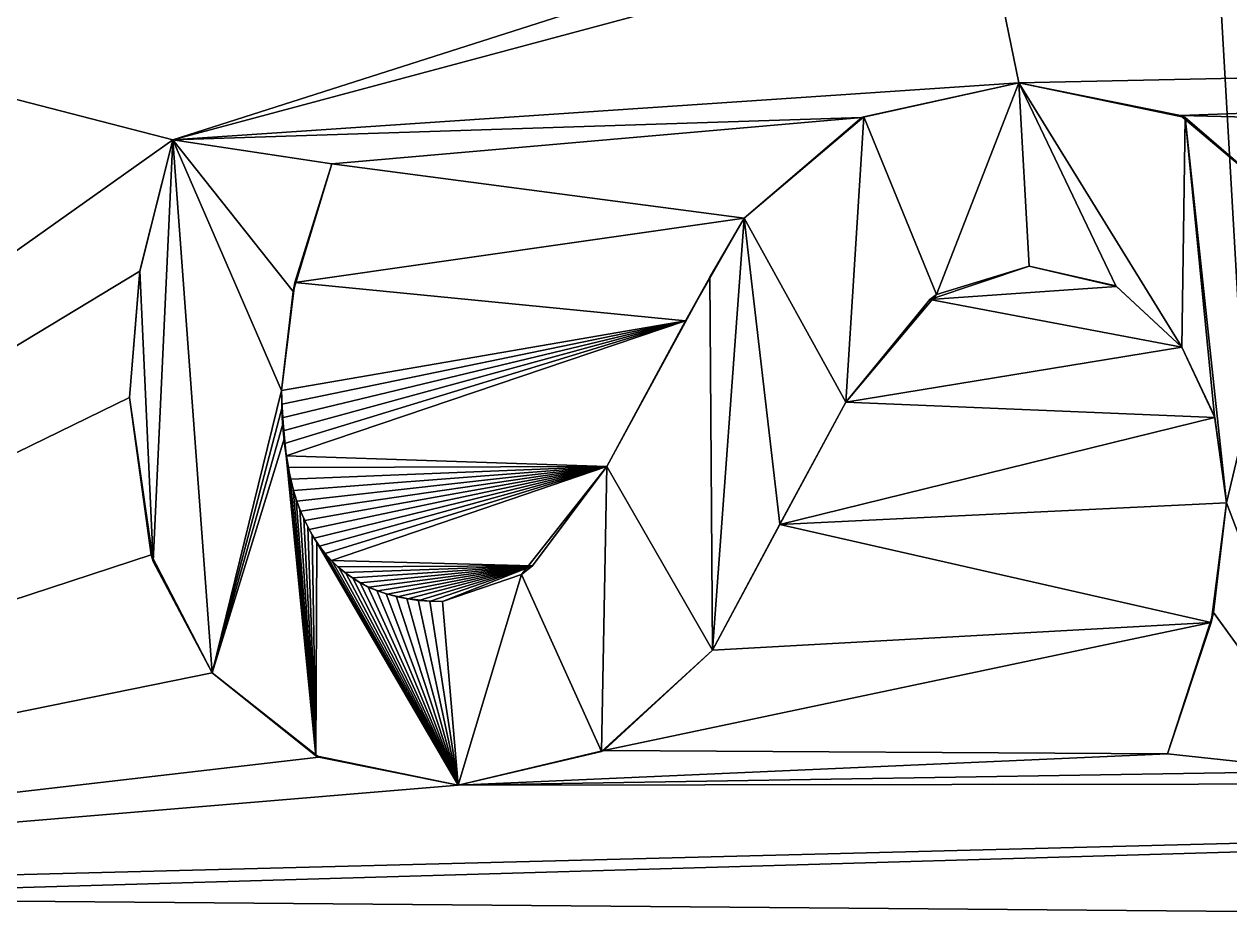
# Model space of a CAD drawing. Header units: millimetres. Extents: x -228 to 228, y -204 to 237.
# Drawn here: x -31.412 to -30.064, y 20.554 to 21.55 of the extents above; entities that cross this region are included whole.
import ezdxf

# ---------------------------------------------------------------- set-up
doc = ezdxf.new("R2010")
doc.units = ezdxf.units.MM
doc.header["$LTSCALE"] = 127.314815
for name, color, linetype in [('4337', 7, 'CONTINUOUS'), ('4338', 7, 'CONTINUOUS'), ('4640', 7, 'CONTINUOUS'), ('4646', 7, 'CONTINUOUS'), ('4717', 7, 'CONTINUOUS'), ('4718', 7, 'CONTINUOUS'), ('4719', 7, 'CONTINUOUS'), ('4720', 7, 'CONTINUOUS'), ('4721', 7, 'CONTINUOUS'), ('4722', 7, 'CONTINUOUS'), ('4723', 7, 'CONTINUOUS'), ('4724', 7, 'CONTINUOUS'), ('4725', 7, 'CONTINUOUS'), ('4726', 7, 'CONTINUOUS'), ('4729', 7, 'CONTINUOUS'), ('4730', 7, 'CONTINUOUS'), ('4731', 7, 'CONTINUOUS'), ('4732', 7, 'CONTINUOUS'), ('4733', 7, 'CONTINUOUS'), ('4734', 7, 'CONTINUOUS'), ('4735', 7, 'CONTINUOUS')]:
    doc.layers.add(name, color=color, linetype=linetype)

msp = doc.modelspace()

# ---------------------------------------------------------------- linework, layer by layer
at = {"layer": '4337', "color": 6, "linetype": 'Continuous'}
for points in [[(-30.5255, 29.5033, 1038.99), (-29.3001, 38.5788, 1038.99), (-29, 2.7124, 1038.99), (-30.5255, 29.5033, 1038.99)], [(-32.5562, 27.9678, 1038.99), (-30.5255, 29.5033, 1038.99), (-44.663, 2.7124, 1038.99), (-32.5562, 27.9678, 1038.99)], [(-44.663, 2.7124, 1038.99), (-30.5255, 29.5033, 1038.99), (-29, 2.7124, 1038.99), (-44.663, 2.7124, 1038.99)]]:
    msp.add_3dface(points, dxfattribs=at)
at = {"layer": '4338', "color": 6, "linetype": 'Continuous'}
for points in [[(-30.3365, 21.6641, 1040.99), (-27.3407, 21.5475, 1040.99), (-26.8524, 21.7725, 1040.99), (-30.3365, 21.6641, 1040.99)], [(-32.4407, 21.7294, 1040.99), (-32.4407, 20.5725, 1040.99), (-31.2455, 21.4204, 1040.99), (-32.4407, 21.7294, 1040.99)], [(-32.4407, 21.7294, 1040.99), (-31.2455, 21.4204, 1040.99), (-30.4835, 21.6641, 1040.99), (-32.4407, 21.7294, 1040.99)], [(-31.2455, 21.4204, 1040.99), (-30.2998, 21.4842, 1040.99), (-30.3365, 21.6641, 1040.99), (-31.2455, 21.4204, 1040.99)], [(-30.4835, 21.6641, 1040.99), (-31.2455, 21.4204, 1040.99), (-30.3365, 21.6641, 1040.99), (-30.4835, 21.6641, 1040.99)], [(-30.3365, 21.6641, 1040.99), (-30.2998, 21.4842, 1040.99), (-27.3407, 21.5475, 1040.99), (-30.3365, 21.6641, 1040.99)], [(-30.2998, 21.4842, 1040.99), (-30.119, 21.4476, 1040.99), (-27.3407, 21.5475, 1040.99), (-30.2998, 21.4842, 1040.99)], [(-27.3407, 21.5475, 1040.99), (-30.119, 21.4476, 1040.99), (-27.3407, 21.3788, 1040.99), (-27.3407, 21.5475, 1040.99)], [(-30.2998, 21.4842, 1040.99), (-31.2455, 21.4204, 1040.99), (-30.4751, 21.4451, 1040.99), (-30.2998, 21.4842, 1040.99)], [(-30.4751, 21.4451, 1040.99), (-31.2455, 21.4204, 1040.99), (-31.0676, 21.3933, 1040.99), (-30.4751, 21.4451, 1040.99)], [(-30.6066, 21.3329, 1040.99), (-30.4751, 21.4451, 1040.99), (-31.0676, 21.3933, 1040.99), (-30.6066, 21.3329, 1040.99)], [(-30.119, 21.4476, 1040.99), (-29.9906, 21.339, 1040.99), (-27.3407, 21.3788, 1040.99), (-30.119, 21.4476, 1040.99)], [(-31.2455, 21.4204, 1040.99), (-32.4407, 20.5725, 1040.99), (-31.2823, 21.2734, 1040.99), (-31.2455, 21.4204, 1040.99)], [(-31.1088, 21.2608, 1040.99), (-30.6066, 21.3329, 1040.99), (-31.0676, 21.3933, 1040.99), (-31.1088, 21.2608, 1040.99)], [(-30.6722, 21.2179, 1040.99), (-30.6066, 21.3329, 1040.99), (-31.1088, 21.2608, 1040.99), (-30.6722, 21.2179, 1040.99)], [(-31.2823, 21.2734, 1040.99), (-32.4407, 20.5725, 1040.99), (-31.2939, 21.1322, 1040.99), (-31.2823, 21.2734, 1040.99)], [(-30.2882, 21.2792, 1040.99), (-30.3994, 21.2419, 1040.99), (-30.1905, 21.2563, 1040.99), (-30.2882, 21.2792, 1040.99)], [(-31.1237, 21.14, 1040.99), (-30.6722, 21.2179, 1040.99), (-31.1088, 21.2608, 1040.99), (-31.1237, 21.14, 1040.99)], [(-30.1905, 21.2563, 1040.99), (-30.3994, 21.2419, 1040.99), (-30.1177, 21.1885, 1040.99), (-30.1905, 21.2563, 1040.99)], [(-30.3994, 21.2419, 1040.99), (-30.493, 21.1272, 1040.99), (-30.1177, 21.1885, 1040.99), (-30.3994, 21.2419, 1040.99)], [(-31.1236, 21.1246, 1040.99), (-30.6722, 21.2179, 1040.99), (-31.1237, 21.14, 1040.99), (-31.1236, 21.1246, 1040.99)], [(-31.123, 21.1096, 1040.99), (-30.6722, 21.2179, 1040.99), (-31.1236, 21.1246, 1040.99), (-31.123, 21.1096, 1040.99)], [(-31.122, 21.095, 1040.99), (-30.6722, 21.2179, 1040.99), (-31.123, 21.1096, 1040.99), (-31.122, 21.095, 1040.99)], [(-31.1205, 21.0809, 1040.99), (-30.6722, 21.2179, 1040.99), (-31.122, 21.095, 1040.99), (-31.1205, 21.0809, 1040.99)], [(-31.1186, 21.0672, 1040.99), (-30.6722, 21.2179, 1040.99), (-31.1205, 21.0809, 1040.99), (-31.1186, 21.0672, 1040.99)], [(-30.7603, 21.055, 1040.99), (-30.6722, 21.2179, 1040.99), (-31.1186, 21.0672, 1040.99), (-30.7603, 21.055, 1040.99)], [(-30.1177, 21.1885, 1040.99), (-30.493, 21.1272, 1040.99), (-30.0805, 21.1099, 1040.99), (-30.1177, 21.1885, 1040.99)], [(-31.2939, 21.1322, 1040.99), (-32.4407, 20.5725, 1040.99), (-31.2696, 20.9562, 1040.99), (-31.2939, 21.1322, 1040.99)], [(-30.493, 21.1272, 1040.99), (-30.567, 20.9902, 1040.99), (-30.0805, 21.1099, 1040.99), (-30.493, 21.1272, 1040.99)], [(-30.0805, 21.1099, 1040.99), (-30.567, 20.9902, 1040.99), (-30.0677, 21.0143, 1040.99), (-30.0805, 21.1099, 1040.99)], [(-31.1163, 21.0538, 1040.99), (-30.7603, 21.055, 1040.99), (-31.1186, 21.0672, 1040.99), (-31.1163, 21.0538, 1040.99)], [(-31.1136, 21.0409, 1040.99), (-30.7603, 21.055, 1040.99), (-31.1163, 21.0538, 1040.99), (-31.1136, 21.0409, 1040.99)], [(-31.1103, 21.0284, 1040.99), (-30.7603, 21.055, 1040.99), (-31.1136, 21.0409, 1040.99), (-31.1103, 21.0284, 1040.99)], [(-31.1067, 21.0165, 1040.99), (-30.7603, 21.055, 1040.99), (-31.1103, 21.0284, 1040.99), (-31.1067, 21.0165, 1040.99)], [(-31.1025, 21.0053, 1040.99), (-30.7603, 21.055, 1040.99), (-31.1067, 21.0165, 1040.99), (-31.1025, 21.0053, 1040.99)], [(-31.0979, 20.9946, 1040.99), (-30.7603, 21.055, 1040.99), (-31.1025, 21.0053, 1040.99), (-31.0979, 20.9946, 1040.99)], [(-31.0929, 20.9845, 1040.99), (-30.7603, 21.055, 1040.99), (-31.0979, 20.9946, 1040.99), (-31.0929, 20.9845, 1040.99)], [(-31.0873, 20.975, 1040.99), (-30.7603, 21.055, 1040.99), (-31.0929, 20.9845, 1040.99), (-31.0873, 20.975, 1040.99)], [(-31.0814, 20.9661, 1040.99), (-30.7603, 21.055, 1040.99), (-31.0873, 20.975, 1040.99), (-31.0814, 20.9661, 1040.99)], [(-31.075, 20.9578, 1040.99), (-30.7603, 21.055, 1040.99), (-31.0814, 20.9661, 1040.99), (-31.075, 20.9578, 1040.99)], [(-31.0681, 20.9501, 1040.99), (-30.7603, 21.055, 1040.99), (-31.075, 20.9578, 1040.99), (-31.0681, 20.9501, 1040.99)], [(-30.8435, 20.944, 1040.99), (-30.7603, 21.055, 1040.99), (-31.0681, 20.9501, 1040.99), (-30.8435, 20.944, 1040.99)], [(-30.0677, 21.0143, 1040.99), (-30.567, 20.9902, 1040.99), (-30.0846, 20.8806, 1040.99), (-30.0677, 21.0143, 1040.99)], [(-30.567, 20.9902, 1040.99), (-30.6421, 20.8499, 1040.99), (-30.0846, 20.8806, 1040.99), (-30.567, 20.9902, 1040.99)], [(-31.2696, 20.9562, 1040.99), (-32.4407, 20.5725, 1040.99), (-31.2012, 20.8246, 1040.99), (-31.2696, 20.9562, 1040.99)], [(-31.0608, 20.943, 1040.99), (-30.8435, 20.944, 1040.99), (-31.0681, 20.9501, 1040.99), (-31.0608, 20.943, 1040.99)], [(-31.053, 20.9365, 1040.99), (-30.8435, 20.944, 1040.99), (-31.0608, 20.943, 1040.99), (-31.053, 20.9365, 1040.99)], [(-31.0446, 20.9305, 1040.99), (-30.8435, 20.944, 1040.99), (-31.053, 20.9365, 1040.99), (-31.0446, 20.9305, 1040.99)], [(-31.0356, 20.9251, 1040.99), (-30.8435, 20.944, 1040.99), (-31.0446, 20.9305, 1040.99), (-31.0356, 20.9251, 1040.99)], [(-31.0261, 20.9202, 1040.99), (-30.8435, 20.944, 1040.99), (-31.0356, 20.9251, 1040.99), (-31.0261, 20.9202, 1040.99)], [(-31.0161, 20.916, 1040.99), (-30.8435, 20.944, 1040.99), (-31.0261, 20.9202, 1040.99), (-31.0161, 20.916, 1040.99)], [(-31.0055, 20.9123, 1040.99), (-30.8435, 20.944, 1040.99), (-31.0161, 20.916, 1040.99), (-31.0055, 20.9123, 1040.99)], [(-30.9943, 20.9094, 1040.99), (-30.8435, 20.944, 1040.99), (-31.0055, 20.9123, 1040.99), (-30.9943, 20.9094, 1040.99)], [(-30.9825, 20.9071, 1040.99), (-30.8435, 20.944, 1040.99), (-30.9943, 20.9094, 1040.99), (-30.9825, 20.9071, 1040.99)], [(-30.9702, 20.9054, 1040.99), (-30.8435, 20.944, 1040.99), (-30.9825, 20.9071, 1040.99), (-30.9702, 20.9054, 1040.99)], [(-30.9573, 20.9044, 1040.99), (-30.8435, 20.944, 1040.99), (-30.9702, 20.9054, 1040.99), (-30.9573, 20.9044, 1040.99)], [(-30.9438, 20.904, 1040.99), (-30.8435, 20.944, 1040.99), (-30.9573, 20.9044, 1040.99), (-30.9438, 20.904, 1040.99)], [(-30.6421, 20.8499, 1040.99), (-30.7636, 20.7377, 1040.99), (-30.0846, 20.8806, 1040.99), (-30.6421, 20.8499, 1040.99)], [(-30.0846, 20.8806, 1040.99), (-30.7636, 20.7377, 1040.99), (-30.1334, 20.7338, 1040.99), (-30.0846, 20.8806, 1040.99)], [(-31.2012, 20.8246, 1040.99), (-32.4407, 20.5725, 1040.99), (-31.0821, 20.73, 1040.99), (-31.2012, 20.8246, 1040.99)], [(-31.0821, 20.73, 1040.99), (-32.4407, 20.5725, 1040.99), (-30.9264, 20.699, 1040.99), (-31.0821, 20.73, 1040.99)], [(-30.7636, 20.7377, 1040.99), (-30.9264, 20.699, 1040.99), (-30.1334, 20.7338, 1040.99), (-30.7636, 20.7377, 1040.99)], [(-30.1334, 20.7338, 1040.99), (-30.9264, 20.699, 1040.99), (-29.9536, 20.7145, 1040.99), (-30.1334, 20.7338, 1040.99)], [(-29.9536, 20.7145, 1040.99), (-30.9264, 20.699, 1040.99), (-27.3407, 20.7038, 1040.99), (-29.9536, 20.7145, 1040.99)], [(-32.4407, 20.5725, 1040.99), (-31.8207, 20.5725, 1040.99), (-27.3407, 20.7038, 1040.99), (-32.4407, 20.5725, 1040.99)], [(-30.9264, 20.699, 1040.99), (-32.4407, 20.5725, 1040.99), (-27.3407, 20.7038, 1040.99), (-30.9264, 20.699, 1040.99)], [(-31.8207, 20.5725, 1040.99), (-27.3407, 20.535, 1040.99), (-27.3407, 20.7038, 1040.99), (-31.8207, 20.5725, 1040.99)], [(-31.8207, 20.5725, 1040.99), (-32.6905, 20.0689, 1040.99), (-31.0061, 20.4194, 1040.99), (-31.8207, 20.5725, 1040.99)], [(-30.2804, 20.4611, 1040.99), (-31.8207, 20.5725, 1040.99), (-30.9569, 20.4253, 1040.99), (-30.2804, 20.4611, 1040.99)], [(-31.8207, 20.5725, 1040.99), (-30.2804, 20.4611, 1040.99), (-27.3407, 20.535, 1040.99), (-31.8207, 20.5725, 1040.99)], [(-30.9569, 20.4253, 1040.99), (-31.8207, 20.5725, 1040.99), (-30.9822, 20.423, 1040.99), (-30.9569, 20.4253, 1040.99)], [(-30.9822, 20.423, 1040.99), (-31.8207, 20.5725, 1040.99), (-31.0061, 20.4194, 1040.99), (-30.9822, 20.423, 1040.99)]]:
    msp.add_3dface(points, dxfattribs=at)
at = {"layer": '4640', "color": 6, "linetype": 'Continuous'}
for points in [[(-25.814, 23.5727, 1050.49), (-30.6636, 28.6466, 1045.5393), (-20.7914, 18.1245, 1048.0645), (-25.814, 23.5727, 1050.49)], [(-30.6636, 28.6466, 1045.5393), (-26.1343, 23.6756, 1041.09), (-20.7914, 18.1245, 1048.0645), (-30.6636, 28.6466, 1045.5393)]]:
    msp.add_3dface(points, dxfattribs=at)
at = {"layer": '4646', "color": 6, "linetype": 'Continuous'}
for points in [[(-30.2998, 21.4842, 1041.09), (-30.473, 21.4461, 1041.09), (-30.3917, 21.2473, 1041.09), (-30.2998, 21.4842, 1041.09)], [(-30.2882, 21.2792, 1041.09), (-30.2998, 21.4842, 1041.09), (-30.3917, 21.2473, 1041.09), (-30.2882, 21.2792, 1041.09)], [(-30.1137, 21.4451, 1041.09), (-30.2998, 21.4842, 1041.09), (-30.1177, 21.1885, 1041.09), (-30.1137, 21.4451, 1041.09)], [(-30.1177, 21.1885, 1041.09), (-30.2998, 21.4842, 1041.09), (-30.1913, 21.2569, 1041.09), (-30.1177, 21.1885, 1041.09)], [(-30.1913, 21.2569, 1041.09), (-30.2998, 21.4842, 1041.09), (-30.2882, 21.2792, 1041.09), (-30.1913, 21.2569, 1041.09)], [(-30.473, 21.4461, 1041.09), (-30.6066, 21.3329, 1041.09), (-30.493, 21.1272, 1041.09), (-30.473, 21.4461, 1041.09)], [(-30.3917, 21.2473, 1041.09), (-30.473, 21.4461, 1041.09), (-30.493, 21.1272, 1041.09), (-30.3917, 21.2473, 1041.09)], [(-30.0809, 21.1113, 1041.09), (-30.1137, 21.4451, 1041.09), (-30.1177, 21.1885, 1041.09), (-30.0809, 21.1113, 1041.09)], [(-29.9906, 21.339, 1041.09), (-30.1137, 21.4451, 1041.09), (-30.0677, 21.0143, 1041.09), (-29.9906, 21.339, 1041.09)], [(-30.0677, 21.0143, 1041.09), (-30.1137, 21.4451, 1041.09), (-30.0809, 21.1113, 1041.09), (-30.0677, 21.0143, 1041.09)], [(-31.2674, 20.9488, 1041.09), (-31.2455, 21.4204, 1041.09), (-31.2823, 21.2737, 1041.09), (-31.2674, 20.9488, 1041.09)], [(-31.2012, 20.8246, 1041.09), (-31.2455, 21.4204, 1041.09), (-31.2674, 20.9488, 1041.09), (-31.2012, 20.8246, 1041.09)], [(-31.0676, 21.3933, 1041.09), (-31.2455, 21.4204, 1041.09), (-31.111, 21.2509, 1041.09), (-31.0676, 21.3933, 1041.09)], [(-31.111, 21.2509, 1041.09), (-31.2455, 21.4204, 1041.09), (-31.1237, 21.14, 1041.09), (-31.111, 21.2509, 1041.09)], [(-31.1237, 21.14, 1041.09), (-31.2455, 21.4204, 1041.09), (-31.2012, 20.8246, 1041.09), (-31.1237, 21.14, 1041.09)], [(-29.9536, 20.7145, 1041.09), (-29.9906, 21.339, 1041.09), (-30.0677, 21.0143, 1041.09), (-29.9536, 20.7145, 1041.09)], [(-30.6066, 21.3329, 1041.09), (-30.6453, 21.2666, 1041.09), (-30.6421, 20.8499, 1041.09), (-30.6066, 21.3329, 1041.09)], [(-30.5668, 20.9905, 1041.09), (-30.6066, 21.3329, 1041.09), (-30.6421, 20.8499, 1041.09), (-30.5668, 20.9905, 1041.09)], [(-30.493, 21.1272, 1041.09), (-30.6066, 21.3329, 1041.09), (-30.5668, 20.9905, 1041.09), (-30.493, 21.1272, 1041.09)], [(-31.2939, 21.1322, 1041.09), (-31.2674, 20.9488, 1041.09), (-31.2823, 21.2737, 1041.09), (-31.2939, 21.1322, 1041.09)], [(-30.6453, 21.2666, 1041.09), (-30.7603, 21.055, 1041.09), (-30.6421, 20.8499, 1041.09), (-30.6453, 21.2666, 1041.09)], [(-31.1231, 21.1214, 1041.09), (-31.1237, 21.14, 1041.09), (-31.2012, 20.8246, 1041.09), (-31.1231, 21.1214, 1041.09)], [(-31.1221, 21.1038, 1041.09), (-31.1231, 21.1214, 1041.09), (-31.2012, 20.8246, 1041.09), (-31.1221, 21.1038, 1041.09)], [(-31.1207, 21.087, 1041.09), (-31.1221, 21.1038, 1041.09), (-31.2012, 20.8246, 1041.09), (-31.1207, 21.087, 1041.09)], [(-31.0856, 20.7316, 1041.09), (-31.1207, 21.087, 1041.09), (-31.2012, 20.8246, 1041.09), (-31.0856, 20.7316, 1041.09)], [(-31.1189, 21.0713, 1041.09), (-31.1207, 21.087, 1041.09), (-31.0856, 20.7316, 1041.09), (-31.1189, 21.0713, 1041.09)], [(-31.1166, 21.0564, 1041.09), (-31.1189, 21.0713, 1041.09), (-31.0856, 20.7316, 1041.09), (-31.1166, 21.0564, 1041.09)], [(-31.114, 21.0425, 1041.09), (-31.1166, 21.0564, 1041.09), (-31.0856, 20.7316, 1041.09), (-31.114, 21.0425, 1041.09)], [(-30.7603, 21.055, 1041.09), (-30.8557, 20.9344, 1041.09), (-30.7662, 20.7363, 1041.09), (-30.7603, 21.055, 1041.09)], [(-30.6421, 20.8499, 1041.09), (-30.7603, 21.055, 1041.09), (-30.7662, 20.7363, 1041.09), (-30.6421, 20.8499, 1041.09)], [(-31.1109, 21.0296, 1041.09), (-31.114, 21.0425, 1041.09), (-31.0856, 20.7316, 1041.09), (-31.1109, 21.0296, 1041.09)], [(-31.1073, 21.0178, 1041.09), (-31.1109, 21.0296, 1041.09), (-31.0856, 20.7316, 1041.09), (-31.1073, 21.0178, 1041.09)], [(-31.1033, 21.007, 1041.09), (-31.1073, 21.0178, 1041.09), (-31.0856, 20.7316, 1041.09), (-31.1033, 21.007, 1041.09)], [(-30.082, 20.8918, 1041.09), (-29.9536, 20.7145, 1041.09), (-30.0677, 21.0143, 1041.09), (-30.082, 20.8918, 1041.09)], [(-31.099, 20.9969, 1041.09), (-31.1033, 21.007, 1041.09), (-31.0856, 20.7316, 1041.09), (-31.099, 20.9969, 1041.09)], [(-31.0943, 20.9875, 1041.09), (-31.099, 20.9969, 1041.09), (-31.0856, 20.7316, 1041.09), (-31.0943, 20.9875, 1041.09)], [(-31.0895, 20.9786, 1041.09), (-31.0943, 20.9875, 1041.09), (-31.0856, 20.7316, 1041.09), (-31.0895, 20.9786, 1041.09)], [(-31.0845, 20.9703, 1041.09), (-31.0895, 20.9786, 1041.09), (-31.0856, 20.7316, 1041.09), (-31.0845, 20.9703, 1041.09)], [(-30.9264, 20.699, 1041.09), (-31.0845, 20.9703, 1041.09), (-31.0856, 20.7316, 1041.09), (-30.9264, 20.699, 1041.09)], [(-31.0792, 20.9628, 1041.09), (-31.0845, 20.9703, 1041.09), (-30.9264, 20.699, 1041.09), (-31.0792, 20.9628, 1041.09)], [(-31.0737, 20.956, 1041.09), (-31.0792, 20.9628, 1041.09), (-30.9264, 20.699, 1041.09), (-31.0737, 20.956, 1041.09)], [(-31.0669, 20.9487, 1041.09), (-31.0737, 20.956, 1041.09), (-30.9264, 20.699, 1041.09), (-31.0669, 20.9487, 1041.09)], [(-31.0597, 20.9421, 1041.09), (-31.0669, 20.9487, 1041.09), (-30.9264, 20.699, 1041.09), (-31.0597, 20.9421, 1041.09)], [(-31.0521, 20.9358, 1041.09), (-31.0597, 20.9421, 1041.09), (-30.9264, 20.699, 1041.09), (-31.0521, 20.9358, 1041.09)], [(-31.0441, 20.9301, 1041.09), (-31.0521, 20.9358, 1041.09), (-30.9264, 20.699, 1041.09), (-31.0441, 20.9301, 1041.09)], [(-31.0358, 20.9249, 1041.09), (-31.0441, 20.9301, 1041.09), (-30.9264, 20.699, 1041.09), (-31.0358, 20.9249, 1041.09)], [(-30.8557, 20.9344, 1041.09), (-30.9438, 20.904, 1041.09), (-30.9264, 20.699, 1041.09), (-30.8557, 20.9344, 1041.09)], [(-30.7662, 20.7363, 1041.09), (-30.8557, 20.9344, 1041.09), (-30.9264, 20.699, 1041.09), (-30.7662, 20.7363, 1041.09)], [(-31.027, 20.9203, 1041.09), (-31.0358, 20.9249, 1041.09), (-30.9264, 20.699, 1041.09), (-31.027, 20.9203, 1041.09)], [(-31.0174, 20.9163, 1041.09), (-31.027, 20.9203, 1041.09), (-30.9264, 20.699, 1041.09), (-31.0174, 20.9163, 1041.09)], [(-31.007, 20.9129, 1041.09), (-31.0174, 20.9163, 1041.09), (-30.9264, 20.699, 1041.09), (-31.007, 20.9129, 1041.09)], [(-30.9958, 20.91, 1041.09), (-31.007, 20.9129, 1041.09), (-30.9264, 20.699, 1041.09), (-30.9958, 20.91, 1041.09)], [(-30.9839, 20.9076, 1041.09), (-30.9958, 20.91, 1041.09), (-30.9264, 20.699, 1041.09), (-30.9839, 20.9076, 1041.09)], [(-30.9712, 20.9059, 1041.09), (-30.9839, 20.9076, 1041.09), (-30.9264, 20.699, 1041.09), (-30.9712, 20.9059, 1041.09)], [(-30.9579, 20.9047, 1041.09), (-30.9712, 20.9059, 1041.09), (-30.9264, 20.699, 1041.09), (-30.9579, 20.9047, 1041.09)], [(-30.9438, 20.904, 1041.09), (-30.9579, 20.9047, 1041.09), (-30.9264, 20.699, 1041.09), (-30.9438, 20.904, 1041.09)], [(-30.1334, 20.7338, 1041.09), (-29.9536, 20.7145, 1041.09), (-30.082, 20.8918, 1041.09), (-30.1334, 20.7338, 1041.09)]]:
    msp.add_3dface(points, dxfattribs=at)
at = {"layer": '4717', "color": 6, "linetype": 'Continuous'}
for points in [[(-31.2455, 21.4204, 1040.99), (-31.2823, 21.2734, 1040.99), (-31.2455, 21.4204, 1041.09), (-31.2455, 21.4204, 1040.99)], [(-31.2455, 21.4204, 1041.09), (-31.2823, 21.2734, 1040.99), (-31.2823, 21.2737, 1041.09), (-31.2455, 21.4204, 1041.09)], [(-31.2823, 21.2734, 1040.99), (-31.2939, 21.1322, 1040.99), (-31.2823, 21.2737, 1041.09), (-31.2823, 21.2734, 1040.99)], [(-31.2939, 21.1322, 1040.99), (-31.2939, 21.1322, 1041.09), (-31.2823, 21.2737, 1041.09), (-31.2939, 21.1322, 1040.99)]]:
    msp.add_3dface(points, dxfattribs=at)
at = {"layer": '4718', "color": 6, "linetype": 'Continuous'}
for points in [[(-31.2939, 21.1322, 1040.99), (-31.2696, 20.9562, 1040.99), (-31.2939, 21.1322, 1041.09), (-31.2939, 21.1322, 1040.99)], [(-31.2696, 20.9562, 1040.99), (-31.2674, 20.9488, 1041.09), (-31.2939, 21.1322, 1041.09), (-31.2696, 20.9562, 1040.99)], [(-31.2696, 20.9562, 1040.99), (-31.2012, 20.8246, 1040.99), (-31.2674, 20.9488, 1041.09), (-31.2696, 20.9562, 1040.99)], [(-31.2012, 20.8246, 1040.99), (-31.2012, 20.8246, 1041.09), (-31.2674, 20.9488, 1041.09), (-31.2012, 20.8246, 1040.99)]]:
    msp.add_3dface(points, dxfattribs=at)
at = {"layer": '4719', "color": 6, "linetype": 'Continuous'}
for points in [[(-31.2012, 20.8246, 1040.99), (-31.0821, 20.73, 1040.99), (-31.2012, 20.8246, 1041.09), (-31.2012, 20.8246, 1040.99)], [(-31.0821, 20.73, 1040.99), (-31.0856, 20.7316, 1041.09), (-31.2012, 20.8246, 1041.09), (-31.0821, 20.73, 1040.99)], [(-31.0821, 20.73, 1040.99), (-30.9264, 20.699, 1040.99), (-31.0856, 20.7316, 1041.09), (-31.0821, 20.73, 1040.99)], [(-30.9264, 20.699, 1040.99), (-30.9264, 20.699, 1041.09), (-31.0856, 20.7316, 1041.09), (-30.9264, 20.699, 1040.99)]]:
    msp.add_3dface(points, dxfattribs=at)
at = {"layer": '4720', "color": 6, "linetype": 'Continuous'}
for points in [[(-30.7636, 20.7377, 1040.99), (-30.6421, 20.8499, 1040.99), (-30.7662, 20.7363, 1041.09), (-30.7636, 20.7377, 1040.99)], [(-30.6421, 20.8499, 1040.99), (-30.6421, 20.8499, 1041.09), (-30.7662, 20.7363, 1041.09), (-30.6421, 20.8499, 1040.99)], [(-30.9264, 20.699, 1040.99), (-30.7636, 20.7377, 1040.99), (-30.9264, 20.699, 1041.09), (-30.9264, 20.699, 1040.99)], [(-30.7636, 20.7377, 1040.99), (-30.7662, 20.7363, 1041.09), (-30.9264, 20.699, 1041.09), (-30.7636, 20.7377, 1040.99)]]:
    msp.add_3dface(points, dxfattribs=at)
at = {"layer": '4721', "color": 6, "linetype": 'Continuous'}
for points in [[(-30.567, 20.9902, 1040.99), (-30.493, 21.1272, 1040.99), (-30.5668, 20.9905, 1041.09), (-30.567, 20.9902, 1040.99)], [(-30.493, 21.1272, 1040.99), (-30.493, 21.1272, 1041.09), (-30.5668, 20.9905, 1041.09), (-30.493, 21.1272, 1040.99)], [(-30.567, 20.9902, 1040.99), (-30.5668, 20.9905, 1041.09), (-30.6421, 20.8499, 1041.09), (-30.567, 20.9902, 1040.99)], [(-30.6421, 20.8499, 1040.99), (-30.567, 20.9902, 1040.99), (-30.6421, 20.8499, 1041.09), (-30.6421, 20.8499, 1040.99)]]:
    msp.add_3dface(points, dxfattribs=at)
at = {"layer": '4722', "color": 6, "linetype": 'Continuous'}
for points in [[(-30.3994, 21.2419, 1040.99), (-30.2882, 21.2792, 1040.99), (-30.3917, 21.2473, 1041.09), (-30.3994, 21.2419, 1040.99)], [(-30.2882, 21.2792, 1040.99), (-30.2882, 21.2792, 1041.09), (-30.3917, 21.2473, 1041.09), (-30.2882, 21.2792, 1040.99)], [(-30.3994, 21.2419, 1040.99), (-30.3917, 21.2473, 1041.09), (-30.493, 21.1272, 1041.09), (-30.3994, 21.2419, 1040.99)], [(-30.493, 21.1272, 1040.99), (-30.3994, 21.2419, 1040.99), (-30.493, 21.1272, 1041.09), (-30.493, 21.1272, 1040.99)]]:
    msp.add_3dface(points, dxfattribs=at)
at = {"layer": '4723', "color": 6, "linetype": 'Continuous'}
for points in [[(-30.2882, 21.2792, 1040.99), (-30.1905, 21.2563, 1040.99), (-30.2882, 21.2792, 1041.09), (-30.2882, 21.2792, 1040.99)], [(-30.1905, 21.2563, 1040.99), (-30.1913, 21.2569, 1041.09), (-30.2882, 21.2792, 1041.09), (-30.1905, 21.2563, 1040.99)], [(-30.1905, 21.2563, 1040.99), (-30.1177, 21.1885, 1040.99), (-30.1913, 21.2569, 1041.09), (-30.1905, 21.2563, 1040.99)], [(-30.1177, 21.1885, 1040.99), (-30.1177, 21.1885, 1041.09), (-30.1913, 21.2569, 1041.09), (-30.1177, 21.1885, 1040.99)]]:
    msp.add_3dface(points, dxfattribs=at)
at = {"layer": '4724', "color": 6, "linetype": 'Continuous'}
for points in [[(-30.1177, 21.1885, 1040.99), (-30.0805, 21.1099, 1040.99), (-30.1177, 21.1885, 1041.09), (-30.1177, 21.1885, 1040.99)], [(-30.0805, 21.1099, 1040.99), (-30.0809, 21.1113, 1041.09), (-30.1177, 21.1885, 1041.09), (-30.0805, 21.1099, 1040.99)], [(-30.0805, 21.1099, 1040.99), (-30.0677, 21.0143, 1040.99), (-30.0809, 21.1113, 1041.09), (-30.0805, 21.1099, 1040.99)], [(-30.0677, 21.0143, 1040.99), (-30.0677, 21.0143, 1041.09), (-30.0809, 21.1113, 1041.09), (-30.0677, 21.0143, 1040.99)]]:
    msp.add_3dface(points, dxfattribs=at)
at = {"layer": '4725', "color": 6, "linetype": 'Continuous'}
for points in [[(-30.0677, 21.0143, 1040.99), (-30.0846, 20.8806, 1040.99), (-30.0677, 21.0143, 1041.09), (-30.0677, 21.0143, 1040.99)], [(-30.0846, 20.8806, 1040.99), (-30.082, 20.8918, 1041.09), (-30.0677, 21.0143, 1041.09), (-30.0846, 20.8806, 1040.99)], [(-30.0846, 20.8806, 1040.99), (-30.1334, 20.7338, 1040.99), (-30.082, 20.8918, 1041.09), (-30.0846, 20.8806, 1040.99)], [(-30.1334, 20.7338, 1040.99), (-30.1334, 20.7338, 1041.09), (-30.082, 20.8918, 1041.09), (-30.1334, 20.7338, 1040.99)]]:
    msp.add_3dface(points, dxfattribs=at)
at = {"layer": '4726', "color": 6, "linetype": 'Continuous'}
for points in [[(-30.1334, 20.7338, 1040.99), (-29.9536, 20.7145, 1040.99), (-30.1334, 20.7338, 1041.09), (-30.1334, 20.7338, 1040.99)], [(-29.9536, 20.7145, 1040.99), (-29.9536, 20.7145, 1041.09), (-30.1334, 20.7338, 1041.09), (-29.9536, 20.7145, 1040.99)]]:
    msp.add_3dface(points, dxfattribs=at)
at = {"layer": '4729', "color": 6, "linetype": 'Continuous'}
for points in [[(-30.119, 21.4476, 1040.99), (-30.2998, 21.4842, 1040.99), (-30.1137, 21.4451, 1041.09), (-30.119, 21.4476, 1040.99)], [(-30.2998, 21.4842, 1040.99), (-30.2998, 21.4842, 1041.09), (-30.1137, 21.4451, 1041.09), (-30.2998, 21.4842, 1040.99)], [(-29.9906, 21.339, 1040.99), (-30.119, 21.4476, 1040.99), (-29.9906, 21.339, 1041.09), (-29.9906, 21.339, 1040.99)], [(-30.119, 21.4476, 1040.99), (-30.1137, 21.4451, 1041.09), (-29.9906, 21.339, 1041.09), (-30.119, 21.4476, 1040.99)]]:
    msp.add_3dface(points, dxfattribs=at)
at = {"layer": '4730', "color": 6, "linetype": 'Continuous'}
for points in [[(-30.2998, 21.4842, 1040.99), (-30.4751, 21.4451, 1040.99), (-30.2998, 21.4842, 1041.09), (-30.2998, 21.4842, 1040.99)], [(-30.4751, 21.4451, 1040.99), (-30.473, 21.4461, 1041.09), (-30.2998, 21.4842, 1041.09), (-30.4751, 21.4451, 1040.99)], [(-30.4751, 21.4451, 1040.99), (-30.6066, 21.3329, 1040.99), (-30.473, 21.4461, 1041.09), (-30.4751, 21.4451, 1040.99)], [(-30.6066, 21.3329, 1040.99), (-30.6066, 21.3329, 1041.09), (-30.473, 21.4461, 1041.09), (-30.6066, 21.3329, 1040.99)]]:
    msp.add_3dface(points, dxfattribs=at)
at = {"layer": '4731', "color": 6, "linetype": 'Continuous'}
for points in [[(-30.6066, 21.3329, 1040.99), (-30.6722, 21.2179, 1040.99), (-30.6066, 21.3329, 1041.09), (-30.6066, 21.3329, 1040.99)], [(-30.6722, 21.2179, 1040.99), (-30.6453, 21.2666, 1041.09), (-30.6066, 21.3329, 1041.09), (-30.6722, 21.2179, 1040.99)], [(-30.6722, 21.2179, 1040.99), (-30.7603, 21.055, 1040.99), (-30.6453, 21.2666, 1041.09), (-30.6722, 21.2179, 1040.99)], [(-30.7603, 21.055, 1040.99), (-30.7603, 21.055, 1041.09), (-30.6453, 21.2666, 1041.09), (-30.7603, 21.055, 1040.99)]]:
    msp.add_3dface(points, dxfattribs=at)
at = {"layer": '4732', "color": 6, "linetype": 'Continuous'}
for points in [[(-30.8435, 20.944, 1040.99), (-30.8557, 20.9344, 1041.09), (-30.7603, 21.055, 1041.09), (-30.8435, 20.944, 1040.99)], [(-30.7603, 21.055, 1040.99), (-30.8435, 20.944, 1040.99), (-30.7603, 21.055, 1041.09), (-30.7603, 21.055, 1040.99)], [(-30.8435, 20.944, 1040.99), (-30.9438, 20.904, 1040.99), (-30.8557, 20.9344, 1041.09), (-30.8435, 20.944, 1040.99)], [(-30.9438, 20.904, 1040.99), (-30.9438, 20.904, 1041.09), (-30.8557, 20.9344, 1041.09), (-30.9438, 20.904, 1040.99)]]:
    msp.add_3dface(points, dxfattribs=at)
at = {"layer": '4733', "color": 6, "linetype": 'Continuous'}
for points in [[(-31.1236, 21.1246, 1040.99), (-31.1237, 21.14, 1040.99), (-31.1231, 21.1214, 1041.09), (-31.1236, 21.1246, 1040.99)], [(-31.1237, 21.14, 1040.99), (-31.1237, 21.14, 1041.09), (-31.1231, 21.1214, 1041.09), (-31.1237, 21.14, 1040.99)], [(-31.123, 21.1096, 1040.99), (-31.1236, 21.1246, 1040.99), (-31.1231, 21.1214, 1041.09), (-31.123, 21.1096, 1040.99)], [(-31.123, 21.1096, 1040.99), (-31.1231, 21.1214, 1041.09), (-31.1221, 21.1038, 1041.09), (-31.123, 21.1096, 1040.99)], [(-31.122, 21.095, 1040.99), (-31.123, 21.1096, 1040.99), (-31.1221, 21.1038, 1041.09), (-31.122, 21.095, 1040.99)], [(-31.122, 21.095, 1040.99), (-31.1221, 21.1038, 1041.09), (-31.1207, 21.087, 1041.09), (-31.122, 21.095, 1040.99)], [(-31.1205, 21.0809, 1040.99), (-31.122, 21.095, 1040.99), (-31.1207, 21.087, 1041.09), (-31.1205, 21.0809, 1040.99)], [(-31.1205, 21.0809, 1040.99), (-31.1207, 21.087, 1041.09), (-31.1189, 21.0713, 1041.09), (-31.1205, 21.0809, 1040.99)], [(-31.1186, 21.0672, 1040.99), (-31.1205, 21.0809, 1040.99), (-31.1189, 21.0713, 1041.09), (-31.1186, 21.0672, 1040.99)], [(-31.1186, 21.0672, 1040.99), (-31.1189, 21.0713, 1041.09), (-31.1166, 21.0564, 1041.09), (-31.1186, 21.0672, 1040.99)], [(-31.1163, 21.0538, 1040.99), (-31.1186, 21.0672, 1040.99), (-31.1166, 21.0564, 1041.09), (-31.1163, 21.0538, 1040.99)], [(-31.1163, 21.0538, 1040.99), (-31.1166, 21.0564, 1041.09), (-31.114, 21.0425, 1041.09), (-31.1163, 21.0538, 1040.99)], [(-31.1136, 21.0409, 1040.99), (-31.1163, 21.0538, 1040.99), (-31.114, 21.0425, 1041.09), (-31.1136, 21.0409, 1040.99)], [(-31.1136, 21.0409, 1040.99), (-31.114, 21.0425, 1041.09), (-31.1109, 21.0296, 1041.09), (-31.1136, 21.0409, 1040.99)], [(-31.1103, 21.0284, 1040.99), (-31.1136, 21.0409, 1040.99), (-31.1109, 21.0296, 1041.09), (-31.1103, 21.0284, 1040.99)], [(-31.1103, 21.0284, 1040.99), (-31.1109, 21.0296, 1041.09), (-31.1073, 21.0178, 1041.09), (-31.1103, 21.0284, 1040.99)], [(-31.1067, 21.0165, 1040.99), (-31.1103, 21.0284, 1040.99), (-31.1073, 21.0178, 1041.09), (-31.1067, 21.0165, 1040.99)], [(-31.1067, 21.0165, 1040.99), (-31.1073, 21.0178, 1041.09), (-31.1033, 21.007, 1041.09), (-31.1067, 21.0165, 1040.99)], [(-31.1025, 21.0053, 1040.99), (-31.1067, 21.0165, 1040.99), (-31.1033, 21.007, 1041.09), (-31.1025, 21.0053, 1040.99)], [(-31.1025, 21.0053, 1040.99), (-31.1033, 21.007, 1041.09), (-31.099, 20.9969, 1041.09), (-31.1025, 21.0053, 1040.99)], [(-31.0979, 20.9946, 1040.99), (-31.1025, 21.0053, 1040.99), (-31.099, 20.9969, 1041.09), (-31.0979, 20.9946, 1040.99)], [(-31.0979, 20.9946, 1040.99), (-31.099, 20.9969, 1041.09), (-31.0943, 20.9875, 1041.09), (-31.0979, 20.9946, 1040.99)], [(-31.0929, 20.9845, 1040.99), (-31.0979, 20.9946, 1040.99), (-31.0943, 20.9875, 1041.09), (-31.0929, 20.9845, 1040.99)], [(-31.0929, 20.9845, 1040.99), (-31.0943, 20.9875, 1041.09), (-31.0895, 20.9786, 1041.09), (-31.0929, 20.9845, 1040.99)], [(-31.0873, 20.975, 1040.99), (-31.0929, 20.9845, 1040.99), (-31.0895, 20.9786, 1041.09), (-31.0873, 20.975, 1040.99)], [(-31.0873, 20.975, 1040.99), (-31.0895, 20.9786, 1041.09), (-31.0845, 20.9703, 1041.09), (-31.0873, 20.975, 1040.99)], [(-31.0814, 20.9661, 1040.99), (-31.0873, 20.975, 1040.99), (-31.0845, 20.9703, 1041.09), (-31.0814, 20.9661, 1040.99)], [(-31.0814, 20.9661, 1040.99), (-31.0845, 20.9703, 1041.09), (-31.0792, 20.9628, 1041.09), (-31.0814, 20.9661, 1040.99)], [(-31.075, 20.9578, 1040.99), (-31.0814, 20.9661, 1040.99), (-31.0792, 20.9628, 1041.09), (-31.075, 20.9578, 1040.99)], [(-31.075, 20.9578, 1040.99), (-31.0792, 20.9628, 1041.09), (-31.0737, 20.956, 1041.09), (-31.075, 20.9578, 1040.99)], [(-31.0681, 20.9501, 1040.99), (-31.075, 20.9578, 1040.99), (-31.0737, 20.956, 1041.09), (-31.0681, 20.9501, 1040.99)], [(-31.0681, 20.9501, 1040.99), (-31.0737, 20.956, 1041.09), (-31.0669, 20.9487, 1041.09), (-31.0681, 20.9501, 1040.99)], [(-31.0608, 20.943, 1040.99), (-31.0681, 20.9501, 1040.99), (-31.0669, 20.9487, 1041.09), (-31.0608, 20.943, 1040.99)], [(-31.0608, 20.943, 1040.99), (-31.0669, 20.9487, 1041.09), (-31.0597, 20.9421, 1041.09), (-31.0608, 20.943, 1040.99)], [(-31.053, 20.9365, 1040.99), (-31.0608, 20.943, 1040.99), (-31.0597, 20.9421, 1041.09), (-31.053, 20.9365, 1040.99)], [(-31.053, 20.9365, 1040.99), (-31.0597, 20.9421, 1041.09), (-31.0521, 20.9358, 1041.09), (-31.053, 20.9365, 1040.99)], [(-31.0446, 20.9305, 1040.99), (-31.053, 20.9365, 1040.99), (-31.0521, 20.9358, 1041.09), (-31.0446, 20.9305, 1040.99)], [(-31.0446, 20.9305, 1040.99), (-31.0521, 20.9358, 1041.09), (-31.0441, 20.9301, 1041.09), (-31.0446, 20.9305, 1040.99)], [(-31.0356, 20.9251, 1040.99), (-31.0446, 20.9305, 1040.99), (-31.0358, 20.9249, 1041.09), (-31.0356, 20.9251, 1040.99)], [(-31.0446, 20.9305, 1040.99), (-31.0441, 20.9301, 1041.09), (-31.0358, 20.9249, 1041.09), (-31.0446, 20.9305, 1040.99)], [(-31.0356, 20.9251, 1040.99), (-31.0358, 20.9249, 1041.09), (-31.027, 20.9203, 1041.09), (-31.0356, 20.9251, 1040.99)], [(-31.0261, 20.9202, 1040.99), (-31.0356, 20.9251, 1040.99), (-31.027, 20.9203, 1041.09), (-31.0261, 20.9202, 1040.99)], [(-31.0261, 20.9202, 1040.99), (-31.027, 20.9203, 1041.09), (-31.0174, 20.9163, 1041.09), (-31.0261, 20.9202, 1040.99)], [(-31.0161, 20.916, 1040.99), (-31.0261, 20.9202, 1040.99), (-31.0174, 20.9163, 1041.09), (-31.0161, 20.916, 1040.99)], [(-31.0161, 20.916, 1040.99), (-31.0174, 20.9163, 1041.09), (-31.007, 20.9129, 1041.09), (-31.0161, 20.916, 1040.99)], [(-31.0055, 20.9123, 1040.99), (-31.0161, 20.916, 1040.99), (-31.007, 20.9129, 1041.09), (-31.0055, 20.9123, 1040.99)], [(-31.0055, 20.9123, 1040.99), (-31.007, 20.9129, 1041.09), (-30.9958, 20.91, 1041.09), (-31.0055, 20.9123, 1040.99)], [(-30.9943, 20.9094, 1040.99), (-31.0055, 20.9123, 1040.99), (-30.9958, 20.91, 1041.09), (-30.9943, 20.9094, 1040.99)], [(-30.9943, 20.9094, 1040.99), (-30.9958, 20.91, 1041.09), (-30.9839, 20.9076, 1041.09), (-30.9943, 20.9094, 1040.99)], [(-30.9825, 20.9071, 1040.99), (-30.9943, 20.9094, 1040.99), (-30.9839, 20.9076, 1041.09), (-30.9825, 20.9071, 1040.99)], [(-30.9825, 20.9071, 1040.99), (-30.9839, 20.9076, 1041.09), (-30.9712, 20.9059, 1041.09), (-30.9825, 20.9071, 1040.99)], [(-30.9702, 20.9054, 1040.99), (-30.9825, 20.9071, 1040.99), (-30.9712, 20.9059, 1041.09), (-30.9702, 20.9054, 1040.99)], [(-30.9702, 20.9054, 1040.99), (-30.9712, 20.9059, 1041.09), (-30.9579, 20.9047, 1041.09), (-30.9702, 20.9054, 1040.99)], [(-30.9573, 20.9044, 1040.99), (-30.9702, 20.9054, 1040.99), (-30.9579, 20.9047, 1041.09), (-30.9573, 20.9044, 1040.99)], [(-30.9573, 20.9044, 1040.99), (-30.9579, 20.9047, 1041.09), (-30.9438, 20.904, 1041.09), (-30.9573, 20.9044, 1040.99)], [(-30.9438, 20.904, 1040.99), (-30.9573, 20.9044, 1040.99), (-30.9438, 20.904, 1041.09), (-30.9438, 20.904, 1040.99)]]:
    msp.add_3dface(points, dxfattribs=at)
at = {"layer": '4734', "color": 6, "linetype": 'Continuous'}
for points in [[(-31.1088, 21.2608, 1040.99), (-31.0676, 21.3933, 1040.99), (-31.111, 21.2509, 1041.09), (-31.1088, 21.2608, 1040.99)], [(-31.0676, 21.3933, 1040.99), (-31.0676, 21.3933, 1041.09), (-31.111, 21.2509, 1041.09), (-31.0676, 21.3933, 1040.99)], [(-31.1237, 21.14, 1040.99), (-31.1088, 21.2608, 1040.99), (-31.1237, 21.14, 1041.09), (-31.1237, 21.14, 1040.99)], [(-31.1088, 21.2608, 1040.99), (-31.111, 21.2509, 1041.09), (-31.1237, 21.14, 1041.09), (-31.1088, 21.2608, 1040.99)]]:
    msp.add_3dface(points, dxfattribs=at)
at = {"layer": '4735', "color": 6, "linetype": 'Continuous'}
for points in [[(-31.0676, 21.3933, 1040.99), (-31.2455, 21.4204, 1040.99), (-31.0676, 21.3933, 1041.09), (-31.0676, 21.3933, 1040.99)], [(-31.2455, 21.4204, 1040.99), (-31.2455, 21.4204, 1041.09), (-31.0676, 21.3933, 1041.09), (-31.2455, 21.4204, 1040.99)]]:
    msp.add_3dface(points, dxfattribs=at)

doc.saveas('drawing.dxf')
